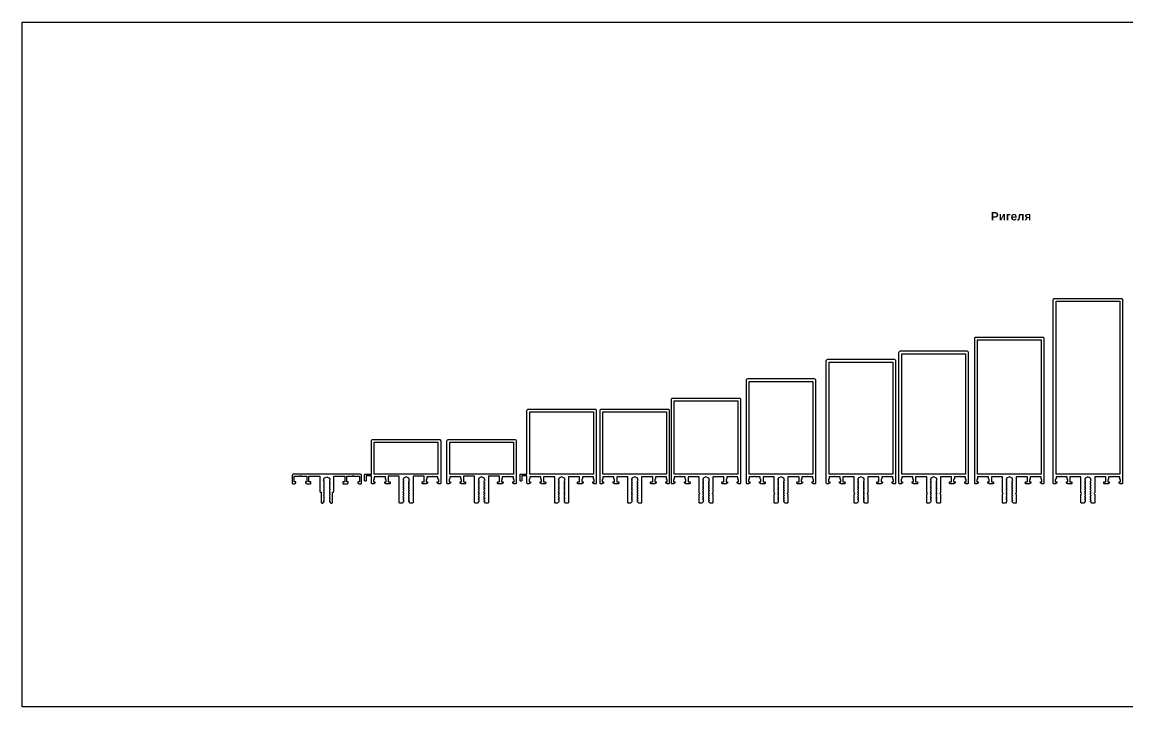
# Model space of a CAD drawing. Header units: millimetres. Extents: x 1744 to 18744, y -2272 to 2782.
# Drawn here: x 1744 to 2542, y 1779 to 2274 of the extents above; entities that cross this region are included whole.
import ezdxf

# ---------------------------------------------------------------- set-up
doc = ezdxf.new("R2010")
doc.units = ezdxf.units.MM
doc.layers.add('Текстовый', color=7, linetype='Continuous', lineweight=9)
doc.styles.add('Каталожный', font='isocpeur.ttf', dxfattribs={"height": 2.5})

# ---------------------------------------------------------------- blocks, each defined once
blk = doc.blocks.new('КП45453')
at = {"color": 217, "true_color": 0x93278f}
blk.add_lwpolyline([(-2.91, 0.09), (-2.09, 0.91, 0.198912), (-2, 1.12), (-2, 1.46, 0.284079), (-2.17, 1.73), (-2.5, 1.9), (-2.17, 2.07, 0.284079), (-2, 2.34), (-2, 3.26, 0.284079), (-2.17, 3.53), (-2.5, 3.7), (-2.17, 3.87, 0.284079), (-2, 4.14), (-2, 5.06, 0.284079), (-2.17, 5.33), (-2.5, 5.5), (-2.17, 5.67, 0.284079), (-2, 5.94), (-2, 6.86, 0.284079), (-2.17, 7.13), (-2.5, 7.3), (-2.17, 7.47, 0.284079), (-2, 7.74), (-2, 8.66, 0.284079), (-2.17, 8.93), (-2.5, 9.1), (-2.17, 9.27, 0.284079), (-2, 9.54), (-2, 10.46, 0.284079), (-2.17, 10.73), (-2.5, 10.9), (-2.17, 11.07, 0.284079), (-2, 11.34), (-2, 12.26, 0.284079), (-2.17, 12.53), (-2.5, 12.7), (-2.17, 12.87, 0.284079), (-2, 13.14), (-2, 14.06, 0.284079), (-2.17, 14.33), (-2.5, 14.5), (-2.17, 14.67, 0.284079), (-2, 14.94), (-2, 15.86, 0.284079), (-2.17, 16.13), (-2.5, 16.3), (-2, 18), (0, 19), (2, 18), (2, 17.64, 0.284079), (2.17, 17.37), (2.5, 17.2), (2.17, 17.03, 0.284079), (2, 16.76), (2, 15.84, 0.284079), (2.17, 15.57), (2.5, 15.4), (2.17, 15.23, 0.284079), (2, 14.96), (2, 14.04, 0.284079), (2.17, 13.77), (2.5, 13.6), (2.17, 13.43, 0.284079), (2, 13.16), (2, 12.24, 0.284079), (2.17, 11.97), (2.5, 11.8), (2.17, 11.63, 0.284079), (2, 11.36), (2, 10.44, 0.284079), (2.17, 10.17), (2.5, 10), (2.17, 9.83, 0.284079), (2, 9.56), (2, 8.64, 0.284079), (2.17, 8.37), (2.5, 8.2), (2.17, 8.03, 0.284079), (2, 7.76), (2, 6.84, 0.284079), (2.17, 6.57), (2.5, 6.4), (2.17, 6.23, 0.284079), (2, 5.96), (2, 5.04, 0.284079), (2.17, 4.77), (2.5, 4.6), (2.17, 4.43, 0.284079), (2, 4.16), (2, 3.24, 0.284079), (2.17, 2.97), (2.5, 2.8), (2.17, 2.63, 0.284079), (2, 2.36), (2, 1.12, 0.198912), (2.09, 0.91), (2.91, 0.09, 0.198912), (3.12, 0), (3.5, 0, 0.414214), (4, 0.5), (4, 8), (4.7, 8, 0.414214), (5, 8.3), (5, 19.5), (13, 19.5), (13, 15.5), (12, 15.5, 0.414214), (11.5, 15), (11.5, 14.5, 0.414214), (12, 14), (14.43, 14, 0.116434), (14.56, 14.03), (15.33, 14.42, 0.284079), (15.5, 14.69), (15.5, 15.2, 0.414214), (15.2, 15.5), (14.5, 15.5), (14.5, 19.5), (18.56, 19.5, 0.284079), (18.83, 19.67), (19, 20), (19.17, 19.67, 0.284079), (19.44, 19.5), (23.5, 19.5), (23.5, 15.5), (22.8, 15.5, 0.414214), (22.5, 15.2), (22.5, 14.69, 0.284079), (22.67, 14.42), (23.44, 14.03, 0.116434), (23.57, 14), (24.5, 14, 0.414214), (25, 14.5), (25, 20, 0.414214), (24, 21), (-24, 21, 0.414214), (-25, 20), (-25, 14.5, 0.414214), (-24.5, 14), (-23.57, 14, 0.116434), (-23.44, 14.03), (-22.67, 14.42, 0.284079), (-22.5, 14.69), (-22.5, 15.2, 0.414214), (-22.8, 15.5), (-23.5, 15.5), (-23.5, 19.5), (-19.44, 19.5, 0.284079), (-19.17, 19.67), (-19, 20), (-18.83, 19.67, 0.284079), (-18.56, 19.5), (-14.5, 19.5), (-14.5, 15.5), (-15.2, 15.5, 0.414214), (-15.5, 15.2), (-15.5, 14.69, 0.284079), (-15.33, 14.42), (-14.56, 14.03, 0.116434), (-14.43, 14), (-12, 14, 0.414214), (-11.5, 14.5), (-11.5, 15, 0.414214), (-12, 15.5), (-13, 15.5), (-13, 19.5), (-5, 19.5), (-5, 8.3, 0.414214), (-4.7, 8), (-4, 8), (-4, 0.5, 0.414214), (-3.5, 0), (-3.12, 0, 0.198912)], format="xyb", close=True, dxfattribs=at)
blk = doc.blocks.new('КПС 372_кан')
at = {"color": 217, "true_color": 0x93278f}
blk.add_lwpolyline([(-28.8, 19.8), (-28.8, 16.3, -0.414214), (-29.1, 16), (-29.7, 16, -0.414214), (-30, 16.3), (-30, 20.5, -0.414214), (-29.5, 21), (-25, 21), (-25, 45, -0.414214), (-24, 46), (24, 46, -0.414214), (25, 45), (25, 14.5, -0.414214), (24.5, 14), (23.57, 14, -0.116434), (23.44, 14.03), (22.67, 14.42, -0.284079), (22.5, 14.69), (22.5, 15.2, -0.414214), (22.8, 15.5), (23.5, 15.5), (23.5, 17), (23.09, 17.41, -0.198912), (23, 17.62), (23, 19), (19.44, 19, -0.284079), (19.17, 19.17), (19, 19.5), (18.83, 19.17, -0.284079), (18.56, 19), (15, 19), (15, 17.62, -0.198912), (14.91, 17.41), (14.5, 17), (14.5, 15.5), (15.2, 15.5, -0.414214), (15.5, 15.2), (15.5, 14.69, -0.284079), (15.33, 14.42), (14.56, 14.03, -0.116434), (14.43, 14), (12, 14, -0.414214), (11.5, 14.5), (11.5, 15, -0.414214), (12, 15.5), (13, 15.5), (13, 19.5), (5, 19.5), (5, 0.5, -0.414214), (4.5, 0), (3.12, 0, -0.198912), (2.91, 0.09), (2.09, 0.91, -0.198912), (2, 1.12), (2, 1.46, -0.284079), (2.17, 1.73), (2.5, 1.9), (2.17, 2.07, -0.284079), (2, 2.34), (2, 3.26, -0.284079), (2.17, 3.53), (2.5, 3.7), (2.17, 3.87, -0.284079), (2, 4.14), (2, 5.06, -0.284079), (2.17, 5.33), (2.5, 5.5), (2.17, 5.67, -0.284079), (2, 5.94), (2, 6.86, -0.284079), (2.17, 7.13), (2.5, 7.3), (2.17, 7.47, -0.284079), (2, 7.74), (2, 8.66, -0.284079), (2.17, 8.93), (2.5, 9.1), (2.17, 9.27, -0.284079), (2, 9.54), (2, 10.46, -0.284079), (2.17, 10.73), (2.5, 10.9), (2.17, 11.07, -0.284079), (2, 11.34), (2, 12.26, -0.284079), (2.17, 12.53), (2.5, 12.7), (2.17, 12.87, -0.284079), (2, 13.14), (2, 14.06, -0.284079), (2.17, 14.33), (2.5, 14.5), (2.17, 14.67, -0.284079), (2, 14.94), (2, 15.86, -0.284079), (2.17, 16.13), (2.5, 16.3), (2, 18), (0, 19), (-2, 18), (-2, 17.64, -0.284079), (-2.17, 17.37), (-2.5, 17.2), (-2.17, 17.03, -0.284079), (-2, 16.76), (-2, 15.84, -0.284079), (-2.17, 15.57), (-2.5, 15.4), (-2.17, 15.23, -0.284079), (-2, 14.96), (-2, 14.04, -0.284079), (-2.17, 13.77), (-2.5, 13.6), (-2.17, 13.43, -0.284079), (-2, 13.16), (-2, 12.24, -0.284079), (-2.17, 11.97), (-2.5, 11.8), (-2.17, 11.63, -0.284079), (-2, 11.36), (-2, 10.44, -0.284079), (-2.17, 10.17), (-2.5, 10), (-2.17, 9.83, -0.284079), (-2, 9.56), (-2, 8.64, -0.284079), (-2.17, 8.37), (-2.5, 8.2), (-2.17, 8.03, -0.284079), (-2, 7.76), (-2, 6.84, -0.284079), (-2.17, 6.57), (-2.5, 6.4), (-2.17, 6.23, -0.284079), (-2, 5.96), (-2, 5.04, -0.284079), (-2.17, 4.77), (-2.5, 4.6), (-2.17, 4.43, -0.284079), (-2, 4.16), (-2, 3.24, -0.284079), (-2.17, 2.97), (-2.5, 2.8), (-2.17, 2.63, -0.284079), (-2, 2.36), (-2, 1.12, -0.198912), (-2.09, 0.91), (-2.91, 0.09, -0.198912), (-3.12, 0), (-4.5, 0, -0.414214), (-5, 0.5), (-5, 19.5), (-13, 19.5), (-13, 15.5), (-12, 15.5, -0.414214), (-11.5, 15), (-11.5, 14.5, -0.414214), (-12, 14), (-14.43, 14, -0.116434), (-14.56, 14.03), (-15.33, 14.42, -0.284079), (-15.5, 14.69), (-15.5, 15.2, -0.414214), (-15.2, 15.5), (-14.5, 15.5), (-14.5, 17), (-14.91, 17.41, -0.198912), (-15, 17.62), (-15, 19), (-18.56, 19, -0.284079), (-18.83, 19.17), (-19, 19.5), (-19.17, 19.17, -0.284079), (-19.44, 19), (-23, 19), (-23, 17.62, -0.198912), (-23.09, 17.41), (-23.5, 17), (-23.5, 15.5), (-22.8, 15.5, -0.414214), (-22.5, 15.2), (-22.5, 14.69, -0.284079), (-22.67, 14.42), (-23.44, 14.03, -0.116434), (-23.57, 14), (-24.5, 14, -0.414214), (-25, 14.5), (-25, 19.8)], format="xyb", close=True, dxfattribs=at)
blk.add_lwpolyline([(-23, 21), (-23, 44), (23, 44), (23, 21)], close=True, dxfattribs=at)
blk = doc.blocks.new('КП45371')
at = {"color": 217, "true_color": 0x93278f}
blk.add_lwpolyline([(5, 19.5), (5, 0.5, -0.414214), (4.5, 0), (3.12, 0, -0.198912), (2.91, 0.09), (2.09, 0.91, -0.198912), (2, 1.12), (2, 1.46, -0.284079), (2.17, 1.73), (2.5, 1.9), (2.17, 2.07, -0.284079), (2, 2.34), (2, 3.26, -0.284079), (2.17, 3.53), (2.5, 3.7), (2.17, 3.87, -0.284079), (2, 4.14), (2, 5.06, -0.284079), (2.17, 5.33), (2.5, 5.5), (2.17, 5.67, -0.284079), (2, 5.94), (2, 6.86, -0.284079), (2.17, 7.13), (2.5, 7.3), (2.17, 7.47, -0.284079), (2, 7.74), (2, 8.66, -0.284079), (2.17, 8.93), (2.5, 9.1), (2.17, 9.27, -0.284079), (2, 9.54), (2, 10.46, -0.284079), (2.17, 10.73), (2.5, 10.9), (2.17, 11.07, -0.284079), (2, 11.34), (2, 12.26, -0.284079), (2.17, 12.53), (2.5, 12.7), (2.17, 12.87, -0.284079), (2, 13.14), (2, 14.06, -0.284079), (2.17, 14.33), (2.5, 14.5), (2.17, 14.67, -0.284079), (2, 14.94), (2, 15.86, -0.284079), (2.17, 16.13), (2.5, 16.3), (2, 18), (0, 19), (-2, 18), (-2, 17.64, -0.284079), (-2.17, 17.37), (-2.5, 17.2), (-2.17, 17.03, -0.284079), (-2, 16.76), (-2, 15.84, -0.284079), (-2.17, 15.57), (-2.5, 15.4), (-2.17, 15.23, -0.284079), (-2, 14.96), (-2, 14.04, -0.284079), (-2.17, 13.77), (-2.5, 13.6), (-2.17, 13.43, -0.284079), (-2, 13.16), (-2, 12.24, -0.284079), (-2.17, 11.97), (-2.5, 11.8), (-2.17, 11.63, -0.284079), (-2, 11.36), (-2, 10.44, -0.284079), (-2.17, 10.17), (-2.5, 10), (-2.17, 9.83, -0.284079), (-2, 9.56), (-2, 8.64, -0.284079), (-2.17, 8.37), (-2.5, 8.2), (-2.17, 8.03, -0.284079), (-2, 7.76), (-2, 6.84, -0.284079), (-2.17, 6.57), (-2.5, 6.4), (-2.17, 6.23, -0.284079), (-2, 5.96), (-2, 5.04, -0.284079), (-2.17, 4.77), (-2.5, 4.6), (-2.17, 4.43, -0.284079), (-2, 4.16), (-2, 3.24, -0.284079), (-2.17, 2.97), (-2.5, 2.8), (-2.17, 2.63, -0.284079), (-2, 2.36), (-2, 1.12, -0.198912), (-2.09, 0.91), (-2.91, 0.09, -0.198912), (-3.12, 0), (-4.5, 0, -0.414214), (-5, 0.5), (-5, 19.5), (-13, 19.5), (-13, 15.5), (-12, 15.5, -0.414214), (-11.5, 15), (-11.5, 14.5, -0.414214), (-12, 14), (-14.43, 14, -0.116434), (-14.56, 14.03), (-15.33, 14.42, -0.284079), (-15.5, 14.69), (-15.5, 15.2, -0.414214), (-15.2, 15.5), (-14.5, 15.5), (-14.5, 17), (-14.91, 17.41, -0.198912), (-15, 17.62), (-15, 19), (-18.56, 19, -0.284079), (-18.83, 19.17), (-19, 19.5), (-19.17, 19.17, -0.284079), (-19.44, 19), (-23, 19), (-23, 17.62, -0.198912), (-23.09, 17.41), (-23.5, 17), (-23.5, 15.5), (-22.8, 15.5, -0.414214), (-22.5, 15.2), (-22.5, 14.69, -0.284079), (-22.67, 14.42), (-23.44, 14.03, -0.116434), (-23.57, 14), (-24.5, 14, -0.414214), (-25, 14.5), (-25, 45, -0.414214), (-24, 46), (24, 46, -0.414214), (25, 45), (25, 14.5, -0.414214), (24.5, 14), (23.57, 14, -0.116434), (23.44, 14.03), (22.67, 14.42, -0.284079), (22.5, 14.69), (22.5, 15.2, -0.414214), (22.8, 15.5), (23.5, 15.5), (23.5, 17), (23.09, 17.41, -0.198912), (23, 17.62), (23, 19), (19.44, 19, -0.284079), (19.17, 19.17), (19, 19.5), (18.83, 19.17, -0.284079), (18.56, 19), (15, 19), (15, 17.62, -0.198912), (14.91, 17.41), (14.5, 17), (14.5, 15.5), (15.2, 15.5, -0.414214), (15.5, 15.2), (15.5, 14.69, -0.284079), (15.33, 14.42), (14.56, 14.03, -0.116434), (14.43, 14), (12, 14, -0.414214), (11.5, 14.5), (11.5, 15, -0.414214), (12, 15.5), (13, 15.5), (13, 19.5)], format="xyb", close=True, dxfattribs=at)
blk.add_lwpolyline([(-23, 21), (-23, 44), (23, 44), (23, 21)], close=True, dxfattribs=at)
blk = doc.blocks.new('КПС 371_кан')
at = {"color": 217, "true_color": 0x93278f}
blk.add_lwpolyline([(24.5, 14), (23.57, 14, -0.116434), (23.44, 14.03), (22.67, 14.42, -0.284079), (22.5, 14.69), (22.5, 15.2, -0.414214), (22.8, 15.5), (23.5, 15.5), (23.5, 17), (23.09, 17.41, -0.198912), (23, 17.62), (23, 19), (19.44, 19, -0.284079), (19.17, 19.17), (19, 19.5), (18.83, 19.17, -0.284079), (18.56, 19), (15, 19), (15, 17.62, -0.198912), (14.91, 17.41), (14.5, 17), (14.5, 15.5), (15.2, 15.5, -0.414214), (15.5, 15.2), (15.5, 14.69, -0.284079), (15.33, 14.42), (14.56, 14.03, -0.116434), (14.43, 14), (12, 14, -0.414214), (11.5, 14.5), (11.5, 15, -0.414214), (12, 15.5), (13, 15.5), (13, 19), (5, 19), (5, 0.5, -0.414214), (4.5, 0), (3.12, 0, -0.198912), (2.91, 0.09), (2.09, 0.91, -0.198912), (2, 1.12), (2, 1.46, -0.284079), (2.17, 1.73), (2.5, 1.9), (2.17, 2.07, -0.284079), (2, 2.34), (2, 3.26, -0.284079), (2.17, 3.53), (2.5, 3.7), (2.17, 3.87, -0.284079), (2, 4.14), (2, 5.06, -0.284079), (2.17, 5.33), (2.5, 5.5), (2.17, 5.67, -0.284079), (2, 5.94), (2, 6.86, -0.284079), (2.17, 7.13), (2.5, 7.3), (2.17, 7.47, -0.284079), (2, 7.74), (2, 8.66, -0.284079), (2.17, 8.93), (2.5, 9.1), (2.17, 9.27, -0.284079), (2, 9.54), (2, 10.46, -0.284079), (2.17, 10.73), (2.5, 10.9), (2.17, 11.07, -0.284079), (2, 11.34), (2, 12.26, -0.284079), (2.17, 12.53), (2.5, 12.7), (2.17, 12.87, -0.284079), (2, 13.14), (2, 14.06, -0.284079), (2.17, 14.33), (2.5, 14.5), (2.17, 14.67, -0.284079), (2, 14.94), (2, 15.86, -0.284079), (2.17, 16.13), (2.5, 16.3), (2, 18), (0, 19), (-2, 18), (-2, 17.64, -0.284079), (-2.17, 17.37), (-2.5, 17.2), (-2.17, 17.03, -0.284079), (-2, 16.76), (-2, 15.84, -0.284079), (-2.17, 15.57), (-2.5, 15.4), (-2.17, 15.23, -0.284079), (-2, 14.96), (-2, 14.04, -0.284079), (-2.17, 13.77), (-2.5, 13.6), (-2.17, 13.43, -0.284079), (-2, 13.16), (-2, 12.24, -0.284079), (-2.17, 11.97), (-2.5, 11.8), (-2.17, 11.63, -0.284079), (-2, 11.36), (-2, 10.44, -0.284079), (-2.17, 10.17), (-2.5, 10), (-2.17, 9.83, -0.284079), (-2, 9.56), (-2, 8.64, -0.284079), (-2.17, 8.37), (-2.5, 8.2), (-2.17, 8.03, -0.284079), (-2, 7.76), (-2, 6.84, -0.284079), (-2.17, 6.57), (-2.5, 6.4), (-2.17, 6.23, -0.284079), (-2, 5.96), (-2, 5.04, -0.284079), (-2.17, 4.77), (-2.5, 4.6), (-2.17, 4.43, -0.284079), (-2, 4.16), (-2, 3.24, -0.284079), (-2.17, 2.97), (-2.5, 2.8), (-2.17, 2.63, -0.284079), (-2, 2.36), (-2, 1.12, -0.198912), (-2.09, 0.91), (-2.91, 0.09, -0.198912), (-3.12, 0), (-4.5, 0, -0.414214), (-5, 0.5), (-5, 19), (-13, 19), (-13, 15.5), (-12, 15.5, -0.414214), (-11.5, 15), (-11.5, 14.5, -0.414214), (-12, 14), (-14.43, 14, -0.116434), (-14.56, 14.03), (-15.33, 14.42, -0.284079), (-15.5, 14.69), (-15.5, 15.2, -0.414214), (-15.2, 15.5), (-14.5, 15.5), (-14.5, 17), (-14.91, 17.41, -0.198912), (-15, 17.62), (-15, 19), (-18.56, 19, -0.284079), (-18.83, 19.17), (-19, 19.5), (-19.17, 19.17, -0.284079), (-19.44, 19), (-23, 19), (-23, 17.62, -0.198912), (-23.09, 17.41), (-23.5, 17), (-23.5, 15.5), (-22.8, 15.5, -0.414214), (-22.5, 15.2), (-22.5, 14.69, -0.284079), (-22.67, 14.42), (-23.44, 14.03, -0.116434), (-23.57, 14), (-24.5, 14, -0.414214), (-25, 14.5), (-25, 19.8), (-28.8, 19.8), (-28.8, 16.3, -0.414214), (-29.1, 16), (-29.7, 16, -0.414214), (-30, 16.3), (-30, 20.5, -0.414214), (-29.5, 21), (-25, 21), (-25, 67, -0.414214), (-24, 68), (24, 68, -0.414214), (25, 67), (25, 14.5, -0.414214)], format="xyb", close=True, dxfattribs=at)
blk.add_lwpolyline([(-23, 21), (-23, 66), (23, 66), (23, 21)], close=True, dxfattribs=at)
blk = doc.blocks.new('КП45369')
at = {"color": 217, "true_color": 0x93278f}
blk.add_lwpolyline([(5, 19), (5, 0.5, -0.414214), (4.5, 0), (3.12, 0, -0.198912), (2.91, 0.09), (2.09, 0.91, -0.198912), (2, 1.12), (2, 1.46, -0.284079), (2.17, 1.73), (2.5, 1.9), (2.17, 2.07, -0.284079), (2, 2.34), (2, 3.26, -0.284079), (2.17, 3.53), (2.5, 3.7), (2.17, 3.87, -0.284079), (2, 4.14), (2, 5.06, -0.284079), (2.17, 5.33), (2.5, 5.5), (2.17, 5.67, -0.284079), (2, 5.94), (2, 6.86, -0.284079), (2.17, 7.13), (2.5, 7.3), (2.17, 7.47, -0.284079), (2, 7.74), (2, 8.66, -0.284079), (2.17, 8.93), (2.5, 9.1), (2.17, 9.27, -0.284079), (2, 9.54), (2, 10.46, -0.284079), (2.17, 10.73), (2.5, 10.9), (2.17, 11.07, -0.284079), (2, 11.34), (2, 12.26, -0.284079), (2.17, 12.53), (2.5, 12.7), (2.17, 12.87, -0.284079), (2, 13.14), (2, 14.06, -0.284079), (2.17, 14.33), (2.5, 14.5), (2.17, 14.67, -0.284079), (2, 14.94), (2, 15.86, -0.284079), (2.17, 16.13), (2.5, 16.3), (2, 18), (0, 19), (-2, 18), (-2, 17.64, -0.284079), (-2.17, 17.37), (-2.5, 17.2), (-2.17, 17.03, -0.284079), (-2, 16.76), (-2, 15.84, -0.284079), (-2.17, 15.57), (-2.5, 15.4), (-2.17, 15.23, -0.284079), (-2, 14.96), (-2, 14.04, -0.284079), (-2.17, 13.77), (-2.5, 13.6), (-2.17, 13.43, -0.284079), (-2, 13.16), (-2, 12.24, -0.284079), (-2.17, 11.97), (-2.5, 11.8), (-2.17, 11.63, -0.284079), (-2, 11.36), (-2, 10.44, -0.284079), (-2.17, 10.17), (-2.5, 10), (-2.17, 9.83, -0.284079), (-2, 9.56), (-2, 8.64, -0.284079), (-2.17, 8.37), (-2.5, 8.2), (-2.17, 8.03, -0.284079), (-2, 7.76), (-2, 6.84, -0.284079), (-2.17, 6.57), (-2.5, 6.4), (-2.17, 6.23, -0.284079), (-2, 5.96), (-2, 5.04, -0.284079), (-2.17, 4.77), (-2.5, 4.6), (-2.17, 4.43, -0.284079), (-2, 4.16), (-2, 3.24, -0.284079), (-2.17, 2.97), (-2.5, 2.8), (-2.17, 2.63, -0.284079), (-2, 2.36), (-2, 1.12, -0.198912), (-2.09, 0.91), (-2.91, 0.09, -0.198912), (-3.12, 0), (-4.5, 0, -0.414214), (-5, 0.5), (-5, 19), (-13, 19), (-13, 15.5), (-12, 15.5, -0.414214), (-11.5, 15), (-11.5, 14.5, -0.414214), (-12, 14), (-14.43, 14, -0.116434), (-14.56, 14.03), (-15.33, 14.42, -0.284079), (-15.5, 14.69), (-15.5, 15.2, -0.414214), (-15.2, 15.5), (-14.5, 15.5), (-14.5, 17), (-14.91, 17.41, -0.198912), (-15, 17.62), (-15, 19), (-18.56, 19, -0.284079), (-18.83, 19.17), (-19, 19.5), (-19.17, 19.17, -0.284079), (-19.44, 19), (-23, 19), (-23, 17.62, -0.198912), (-23.09, 17.41), (-23.5, 17), (-23.5, 15.5), (-22.8, 15.5, -0.414214), (-22.5, 15.2), (-22.5, 14.69, -0.284079), (-22.67, 14.42), (-23.44, 14.03, -0.116434), (-23.57, 14), (-24.5, 14, -0.414214), (-25, 14.5), (-25, 67, -0.414214), (-24, 68), (24, 68, -0.414214), (25, 67), (25, 14.5, -0.414214), (24.5, 14), (23.57, 14, -0.116434), (23.44, 14.03), (22.67, 14.42, -0.284079), (22.5, 14.69), (22.5, 15.2, -0.414214), (22.8, 15.5), (23.5, 15.5), (23.5, 17), (23.09, 17.41, -0.198912), (23, 17.62), (23, 19), (19.44, 19, -0.284079), (19.17, 19.17), (19, 19.5), (18.83, 19.17, -0.284079), (18.56, 19), (15, 19), (15, 17.62, -0.198912), (14.91, 17.41), (14.5, 17), (14.5, 15.5), (15.2, 15.5, -0.414214), (15.5, 15.2), (15.5, 14.69, -0.284079), (15.33, 14.42), (14.56, 14.03, -0.116434), (14.43, 14), (12, 14, -0.414214), (11.5, 14.5), (11.5, 15, -0.414214), (12, 15.5), (13, 15.5), (13, 19)], format="xyb", close=True, dxfattribs=at)
blk.add_lwpolyline([(-23, 21), (-23, 66), (23, 66), (23, 21)], close=True, dxfattribs=at)
blk = doc.blocks.new('КПС 344')
at = {"color": 217, "true_color": 0x93278f}
blk.add_lwpolyline([(22.5, 14.69), (22.5, 15.2, -0.414214), (22.8, 15.5), (23.5, 15.5), (23.5, 17), (23.09, 17.41, -0.198912), (23, 17.62), (23, 19), (19.62, 19, -0.198912), (19.41, 19.09), (19, 19.5), (18.59, 19.09, -0.198912), (18.38, 19), (15, 19), (15, 17.62, -0.198912), (14.91, 17.41), (14.5, 17), (14.5, 15.5), (15.2, 15.5, -0.414214), (15.5, 15.2), (15.5, 14.69, -0.284079), (15.33, 14.42), (14.56, 14.03, -0.116434), (14.43, 14), (12, 14, -0.414214), (11.5, 14.5), (11.5, 15, -0.414214), (12, 15.5), (13, 15.5), (13, 19), (5, 19), (5, 7.62, -0.198912), (4.91, 7.41), (4.5, 7), (4.91, 6.59, -0.198912), (5, 6.38), (5, 0.5, -0.414214), (4.5, 0), (3.12, 0, -0.198912), (2.91, 0.09), (2.09, 0.91, -0.198912), (2, 1.12), (2, 1.46, -0.284079), (2.17, 1.73), (2.5, 1.9), (2.17, 2.07, -0.284079), (2, 2.34), (2, 3.26, -0.284079), (2.17, 3.53), (2.5, 3.7), (2.17, 3.87, -0.284079), (2, 4.14), (2, 5.06, -0.284079), (2.17, 5.33), (2.5, 5.5), (2.17, 5.67, -0.284079), (2, 5.94), (2, 6.86, -0.284079), (2.17, 7.13), (2.5, 7.3), (2.17, 7.47, -0.284079), (2, 7.74), (2, 8.66, -0.284079), (2.17, 8.93), (2.5, 9.1), (2.17, 9.27, -0.284079), (2, 9.54), (2, 10.46, -0.284079), (2.17, 10.73), (2.5, 10.9), (2.17, 11.07, -0.284079), (2, 11.34), (2, 12.26, -0.284079), (2.17, 12.53), (2.5, 12.7), (2.17, 12.87, -0.284079), (2, 13.14), (2, 14.06, -0.284079), (2.17, 14.33), (2.5, 14.5), (2.17, 14.67, -0.284079), (2, 14.94), (2, 15.86, -0.284079), (2.17, 16.13), (2.5, 16.3), (2, 18), (0, 19), (-2, 18), (-2, 17.64, -0.284079), (-2.17, 17.37), (-2.5, 17.2), (-2.17, 17.03, -0.284079), (-2, 16.76), (-2, 15.84, -0.284079), (-2.17, 15.57), (-2.5, 15.4), (-2.17, 15.23, -0.284079), (-2, 14.96), (-2, 14.04, -0.284079), (-2.17, 13.77), (-2.5, 13.6), (-2.17, 13.43, -0.284079), (-2, 13.16), (-2, 12.24, -0.284079), (-2.17, 11.97), (-2.5, 11.8), (-2.17, 11.63, -0.284079), (-2, 11.36), (-2, 10.44, -0.284079), (-2.17, 10.17), (-2.5, 10), (-2.17, 9.83, -0.284079), (-2, 9.56), (-2, 8.64, -0.284079), (-2.17, 8.37), (-2.5, 8.2), (-2.17, 8.03, -0.284079), (-2, 7.76), (-2, 6.84, -0.284079), (-2.17, 6.57), (-2.5, 6.4), (-2.17, 6.23, -0.284079), (-2, 5.96), (-2, 5.04, -0.284079), (-2.17, 4.77), (-2.5, 4.6), (-2.17, 4.43, -0.284079), (-2, 4.16), (-2, 3.24, -0.284079), (-2.17, 2.97), (-2.5, 2.8), (-2.17, 2.63, -0.284079), (-2, 2.36), (-2, 1.12, -0.198912), (-2.09, 0.91), (-2.91, 0.09, -0.198912), (-3.12, 0), (-4.5, 0, -0.414214), (-5, 0.5), (-5, 6.38, -0.198912), (-4.91, 6.59), (-4.5, 7), (-4.91, 7.41, -0.198912), (-5, 7.62), (-5, 19), (-13, 19), (-13, 15.5), (-12, 15.5, -0.414214), (-11.5, 15), (-11.5, 14.5, -0.414214), (-12, 14), (-14.43, 14, -0.116434), (-14.56, 14.03), (-15.33, 14.42, -0.284079), (-15.5, 14.69), (-15.5, 15.2, -0.414214), (-15.2, 15.5), (-14.5, 15.5), (-14.5, 17), (-14.91, 17.41, -0.198912), (-15, 17.62), (-15, 19), (-18.38, 19, -0.198912), (-18.59, 19.09), (-19, 19.5), (-19.41, 19.09, -0.198912), (-19.62, 19), (-23, 19), (-23, 17.62, -0.198912), (-23.09, 17.41), (-23.5, 17), (-23.5, 15.5), (-22.8, 15.5, -0.414214), (-22.5, 15.2), (-22.5, 14.69, -0.284079), (-22.67, 14.42), (-23.44, 14.03, -0.116434), (-23.57, 14), (-24.5, 14, -0.414214), (-25, 14.5), (-25, 147, -0.414214), (-24, 148), (24, 148, -0.414214), (25, 147), (25, 14.5, -0.414214), (24.5, 14), (23.57, 14, -0.116434), (23.44, 14.03), (22.67, 14.42, -0.284079)], format="xyb", close=True, dxfattribs=at)
blk.add_lwpolyline([(-23, 21), (-23, 146), (23, 146), (23, 21)], close=True, dxfattribs=at)
blk = doc.blocks.new('КП45550')
at = {"color": 217, "true_color": 0x93278f}
blk.add_lwpolyline([(-5, 6.38, -0.198912), (-4.91, 6.59), (-4.5, 7), (-4.91, 7.41, -0.198912), (-5, 7.62), (-5, 19), (-13, 19), (-13, 15.5), (-12, 15.5, -0.414214), (-11.5, 15), (-11.5, 14.5, -0.414214), (-12, 14), (-14.43, 14, -0.116434), (-14.56, 14.03), (-15.33, 14.42, -0.284079), (-15.5, 14.69), (-15.5, 15.2, -0.414214), (-15.2, 15.5), (-14.5, 15.5), (-14.5, 17), (-14.91, 17.41, -0.198912), (-15, 17.62), (-15, 19), (-18.56, 19, -0.284079), (-18.83, 19.17), (-19, 19.5), (-19.17, 19.17, -0.284079), (-19.44, 19), (-23, 19), (-23, 17.62, -0.198912), (-23.09, 17.41), (-23.5, 17), (-23.5, 15.5), (-22.8, 15.5, -0.414214), (-22.5, 15.2), (-22.5, 14.69, -0.284079), (-22.67, 14.42), (-23.44, 14.03, -0.116434), (-23.57, 14), (-24.5, 14, -0.414214), (-25, 14.5), (-25, 119, -0.414214), (-24, 120), (24, 120, -0.414214), (25, 119), (25, 14.5, -0.414214), (24.5, 14), (23.57, 14, -0.116434), (23.44, 14.03), (22.67, 14.42, -0.284079), (22.5, 14.69), (22.5, 15.2, -0.414214), (22.8, 15.5), (23.5, 15.5), (23.5, 17), (23.09, 17.41, -0.198912), (23, 17.62), (23, 19), (19.44, 19, -0.284079), (19.17, 19.17), (19, 19.5), (18.83, 19.17, -0.284079), (18.56, 19), (15, 19), (15, 17.62, -0.198912), (14.91, 17.41), (14.5, 17), (14.5, 15.5), (15.2, 15.5, -0.414214), (15.5, 15.2), (15.5, 14.69, -0.284079), (15.33, 14.42), (14.56, 14.03, -0.116434), (14.43, 14), (12, 14, -0.414214), (11.5, 14.5), (11.5, 15, -0.414214), (12, 15.5), (13, 15.5), (13, 19), (5, 19), (5, 7.62, -0.198912), (4.91, 7.41), (4.5, 7), (4.91, 6.59, -0.198912), (5, 6.38), (5, 0.5, -0.414214), (4.5, 0), (3.12, 0, -0.198912), (2.91, 0.09), (2.09, 0.91, -0.198912), (2, 1.12), (2, 1.46, -0.284079), (2.17, 1.73), (2.5, 1.9), (2.17, 2.07, -0.284079), (2, 2.34), (2, 3.26, -0.284079), (2.17, 3.53), (2.5, 3.7), (2.17, 3.87, -0.284079), (2, 4.14), (2, 5.06, -0.284079), (2.17, 5.33), (2.5, 5.5), (2.17, 5.67, -0.284079), (2, 5.94), (2, 6.86, -0.284079), (2.17, 7.13), (2.5, 7.3), (2.17, 7.47, -0.284079), (2, 7.74), (2, 8.66, -0.284079), (2.17, 8.93), (2.5, 9.1), (2.17, 9.27, -0.284079), (2, 9.54), (2, 10.46, -0.284079), (2.17, 10.73), (2.5, 10.9), (2.17, 11.07, -0.284079), (2, 11.34), (2, 12.26, -0.284079), (2.17, 12.53), (2.5, 12.7), (2.17, 12.87, -0.284079), (2, 13.14), (2, 14.06, -0.284079), (2.17, 14.33), (2.5, 14.5), (2.17, 14.67, -0.284079), (2, 14.94), (2, 15.86, -0.284079), (2.17, 16.13), (2.5, 16.3), (2, 18), (0, 19), (-2, 18), (-2, 17.64, -0.284079), (-2.17, 17.37), (-2.5, 17.2), (-2.17, 17.03, -0.284079), (-2, 16.76), (-2, 15.84, -0.284079), (-2.17, 15.57), (-2.5, 15.4), (-2.17, 15.23, -0.284079), (-2, 14.96), (-2, 14.04, -0.284079), (-2.17, 13.77), (-2.5, 13.6), (-2.17, 13.43, -0.284079), (-2, 13.16), (-2, 12.24, -0.284079), (-2.17, 11.97), (-2.5, 11.8), (-2.17, 11.63, -0.284079), (-2, 11.36), (-2, 10.44, -0.284079), (-2.17, 10.17), (-2.5, 10), (-2.17, 9.83, -0.284079), (-2, 9.56), (-2, 8.64, -0.284079), (-2.17, 8.37), (-2.5, 8.2), (-2.17, 8.03, -0.284079), (-2, 7.76), (-2, 6.84, -0.284079), (-2.17, 6.57), (-2.5, 6.4), (-2.17, 6.23, -0.284079), (-2, 5.96), (-2, 5.04, -0.284079), (-2.17, 4.77), (-2.5, 4.6), (-2.17, 4.43, -0.284079), (-2, 4.16), (-2, 3.24, -0.284079), (-2.17, 2.97), (-2.5, 2.8), (-2.17, 2.63, -0.284079), (-2, 2.36), (-2, 1.12, -0.198912), (-2.09, 0.91), (-2.91, 0.09, -0.198912), (-3.12, 0), (-4.5, 0, -0.414214), (-5, 0.5)], format="xyb", close=True, dxfattribs=at)
blk.add_lwpolyline([(23, 21), (-23, 21), (-23, 118), (23, 118)], close=True, dxfattribs=at)
blk = doc.blocks.new('КПС 1163')
at = {"color": 217, "true_color": 0x93278f}
blk.add_lwpolyline([(22.5, 14.69), (22.5, 15.2, -0.414214), (22.8, 15.5), (23.5, 15.5), (23.5, 17), (23.09, 17.41, -0.198912), (23, 17.62), (23, 19), (19.62, 19, -0.198912), (19.41, 19.09), (19, 19.5), (18.59, 19.09, -0.198912), (18.38, 19), (15, 19), (15, 17.62, -0.198912), (14.91, 17.41), (14.5, 17), (14.5, 15.5), (15.2, 15.5, -0.414214), (15.5, 15.2), (15.5, 14.69, -0.284079), (15.33, 14.42), (14.56, 14.03, -0.116434), (14.43, 14), (12, 14, -0.414214), (11.5, 14.5), (11.5, 15, -0.414214), (12, 15.5), (13, 15.5), (13, 19), (5, 19), (5, 7.62, -0.198912), (4.91, 7.41), (4.5, 7), (4.91, 6.59, -0.198912), (5, 6.38), (5, 0.5, -0.414214), (4.5, 0), (3.12, 0, -0.198912), (2.91, 0.09), (2.09, 0.91, -0.198912), (2, 1.12), (2, 1.46, -0.284079), (2.17, 1.73), (2.5, 1.9), (2.17, 2.07, -0.284079), (2, 2.34), (2, 3.26, -0.284079), (2.17, 3.53), (2.5, 3.7), (2.17, 3.87, -0.284079), (2, 4.14), (2, 5.06, -0.284079), (2.17, 5.33), (2.5, 5.5), (2.17, 5.67, -0.284079), (2, 5.94), (2, 6.86, -0.284079), (2.17, 7.13), (2.5, 7.3), (2.17, 7.47, -0.284079), (2, 7.74), (2, 8.66, -0.284079), (2.17, 8.93), (2.5, 9.1), (2.17, 9.27, -0.284079), (2, 9.54), (2, 10.46, -0.284079), (2.17, 10.73), (2.5, 10.9), (2.17, 11.07, -0.284079), (2, 11.34), (2, 12.26, -0.284079), (2.17, 12.53), (2.5, 12.7), (2.17, 12.87, -0.284079), (2, 13.14), (2, 14.06, -0.284079), (2.17, 14.33), (2.5, 14.5), (2.17, 14.67, -0.284079), (2, 14.94), (2, 15.86, -0.284079), (2.17, 16.13), (2.5, 16.3), (2, 18), (0, 19), (-2, 18), (-2, 17.64, -0.284079), (-2.17, 17.37), (-2.5, 17.2), (-2.17, 17.03, -0.284079), (-2, 16.76), (-2, 15.84, -0.284079), (-2.17, 15.57), (-2.5, 15.4), (-2.17, 15.23, -0.284079), (-2, 14.96), (-2, 14.04, -0.284079), (-2.17, 13.77), (-2.5, 13.6), (-2.17, 13.43, -0.284079), (-2, 13.16), (-2, 12.24, -0.284079), (-2.17, 11.97), (-2.5, 11.8), (-2.17, 11.63, -0.284079), (-2, 11.36), (-2, 10.44, -0.284079), (-2.17, 10.17), (-2.5, 10), (-2.17, 9.83, -0.284079), (-2, 9.56), (-2, 8.64, -0.284079), (-2.17, 8.37), (-2.5, 8.2), (-2.17, 8.03, -0.284079), (-2, 7.76), (-2, 6.84, -0.284079), (-2.17, 6.57), (-2.5, 6.4), (-2.17, 6.23, -0.284079), (-2, 5.96), (-2, 5.04, -0.284079), (-2.17, 4.77), (-2.5, 4.6), (-2.17, 4.43, -0.284079), (-2, 4.16), (-2, 3.24, -0.284079), (-2.17, 2.97), (-2.5, 2.8), (-2.17, 2.63, -0.284079), (-2, 2.36), (-2, 1.12, -0.198912), (-2.09, 0.91), (-2.91, 0.09, -0.198912), (-3.12, 0), (-4.5, 0, -0.414214), (-5, 0.5), (-5, 6.38, -0.198912), (-4.91, 6.59), (-4.5, 7), (-4.91, 7.41, -0.198912), (-5, 7.62), (-5, 19), (-13, 19), (-13, 15.5), (-12, 15.5, -0.414214), (-11.5, 15), (-11.5, 14.5, -0.414214), (-12, 14), (-14.43, 14, -0.116434), (-14.56, 14.03), (-15.33, 14.42, -0.284079), (-15.5, 14.69), (-15.5, 15.2, -0.414214), (-15.2, 15.5), (-14.5, 15.5), (-14.5, 17), (-14.91, 17.41, -0.198912), (-15, 17.62), (-15, 19), (-18.38, 19, -0.198912), (-18.59, 19.09), (-19, 19.5), (-19.41, 19.09, -0.198912), (-19.62, 19), (-23, 19), (-23, 17.62, -0.198912), (-23.09, 17.41), (-23.5, 17), (-23.5, 15.5), (-22.8, 15.5, -0.414214), (-22.5, 15.2), (-22.5, 14.69, -0.284079), (-22.67, 14.42), (-23.44, 14.03, -0.116434), (-23.57, 14), (-24.5, 14, -0.414214), (-25, 14.5), (-25, 109, -0.414214), (-24, 110), (24, 110, -0.414214), (25, 109), (25, 14.5, -0.414214), (24.5, 14), (23.57, 14, -0.116434), (23.44, 14.03), (22.67, 14.42, -0.284079)], format="xyb", close=True, dxfattribs=at)
blk.add_lwpolyline([(23, 108), (23, 21), (-23, 21), (-23, 108)], close=True, dxfattribs=at)
blk = doc.blocks.new('КПС 818')
at = {"color": 217, "true_color": 0x93278f}
blk.add_lwpolyline([(22.5, 14.69), (22.5, 15.2, -0.414214), (22.8, 15.5), (23.5, 15.5), (23.5, 17), (23.09, 17.41, -0.198912), (23, 17.62), (23, 19), (19.62, 19, -0.198912), (19.41, 19.09), (19, 19.5), (18.59, 19.09, -0.198912), (18.38, 19), (15, 19), (15, 17.62, -0.198912), (14.91, 17.41), (14.5, 17), (14.5, 15.5), (15.2, 15.5, -0.414214), (15.5, 15.2), (15.5, 14.69, -0.284079), (15.33, 14.42), (14.56, 14.03, -0.116434), (14.43, 14), (12, 14, -0.414214), (11.5, 14.5), (11.5, 15, -0.414214), (12, 15.5), (13, 15.5), (13, 19), (5, 19), (5, 7.62, -0.198912), (4.91, 7.41), (4.5, 7), (4.91, 6.59, -0.198912), (5, 6.38), (5, 0.5, -0.414214), (4.5, 0), (3.12, 0, -0.198912), (2.91, 0.09), (2.09, 0.91, -0.198912), (2, 1.12), (2, 1.46, -0.284079), (2.17, 1.73), (2.5, 1.9), (2.17, 2.07, -0.284079), (2, 2.34), (2, 3.26, -0.284079), (2.17, 3.53), (2.5, 3.7), (2.17, 3.87, -0.284079), (2, 4.14), (2, 5.06, -0.284079), (2.17, 5.33), (2.5, 5.5), (2.17, 5.67, -0.284079), (2, 5.94), (2, 6.86, -0.284079), (2.17, 7.13), (2.5, 7.3), (2.17, 7.47, -0.284079), (2, 7.74), (2, 8.66, -0.284079), (2.17, 8.93), (2.5, 9.1), (2.17, 9.27, -0.284079), (2, 9.54), (2, 10.46, -0.284079), (2.17, 10.73), (2.5, 10.9), (2.17, 11.07, -0.284079), (2, 11.34), (2, 12.26, -0.284079), (2.17, 12.53), (2.5, 12.7), (2.17, 12.87, -0.284079), (2, 13.14), (2, 14.06, -0.284079), (2.17, 14.33), (2.5, 14.5), (2.17, 14.67, -0.284079), (2, 14.94), (2, 15.86, -0.284079), (2.17, 16.13), (2.5, 16.3), (2, 18), (0, 19), (-2, 18), (-2, 17.64, -0.284079), (-2.17, 17.37), (-2.5, 17.2), (-2.17, 17.03, -0.284079), (-2, 16.76), (-2, 15.84, -0.284079), (-2.17, 15.57), (-2.5, 15.4), (-2.17, 15.23, -0.284079), (-2, 14.96), (-2, 14.04, -0.284079), (-2.17, 13.77), (-2.5, 13.6), (-2.17, 13.43, -0.284079), (-2, 13.16), (-2, 12.24, -0.284079), (-2.17, 11.97), (-2.5, 11.8), (-2.17, 11.63, -0.284079), (-2, 11.36), (-2, 10.44, -0.284079), (-2.17, 10.17), (-2.5, 10), (-2.17, 9.83, -0.284079), (-2, 9.56), (-2, 8.64, -0.284079), (-2.17, 8.37), (-2.5, 8.2), (-2.17, 8.03, -0.284079), (-2, 7.76), (-2, 6.84, -0.284079), (-2.17, 6.57), (-2.5, 6.4), (-2.17, 6.23, -0.284079), (-2, 5.96), (-2, 5.04, -0.284079), (-2.17, 4.77), (-2.5, 4.6), (-2.17, 4.43, -0.284079), (-2, 4.16), (-2, 3.24, -0.284079), (-2.17, 2.97), (-2.5, 2.8), (-2.17, 2.63, -0.284079), (-2, 2.36), (-2, 1.12, -0.198912), (-2.09, 0.91), (-2.91, 0.09, -0.198912), (-3.12, 0), (-4.5, 0, -0.414214), (-5, 0.5), (-5, 6.38, -0.198912), (-4.91, 6.59), (-4.5, 7), (-4.91, 7.41, -0.198912), (-5, 7.62), (-5, 19), (-13, 19), (-13, 15.5), (-12, 15.5, -0.414214), (-11.5, 15), (-11.5, 14.5, -0.414214), (-12, 14), (-14.43, 14, -0.116434), (-14.56, 14.03), (-15.33, 14.42, -0.284079), (-15.5, 14.69), (-15.5, 15.2, -0.414214), (-15.2, 15.5), (-14.5, 15.5), (-14.5, 17), (-14.91, 17.41, -0.198912), (-15, 17.62), (-15, 19), (-18.38, 19, -0.198912), (-18.59, 19.09), (-19, 19.5), (-19.41, 19.09, -0.198912), (-19.62, 19), (-23, 19), (-23, 17.62, -0.198912), (-23.09, 17.41), (-23.5, 17), (-23.5, 15.5), (-22.8, 15.5, -0.414214), (-22.5, 15.2), (-22.5, 14.69, -0.284079), (-22.67, 14.42), (-23.44, 14.03, -0.116434), (-23.57, 14), (-24.5, 14, -0.414214), (-25, 14.5), (-25, 103, -0.414214), (-24, 104), (24, 104, -0.414214), (25, 103), (25, 14.5, -0.414214), (24.5, 14), (23.57, 14, -0.116434), (23.44, 14.03), (22.67, 14.42, -0.284079)], format="xyb", close=True, dxfattribs=at)
blk.add_lwpolyline([(23, 102), (23, 21), (-23, 21), (-23, 102)], close=True, dxfattribs=at)
blk = doc.blocks.new('КПС 921')
at = {"color": 217, "true_color": 0x93278f}
blk.add_lwpolyline([(22.5, 14.69), (22.5, 15.2, -0.414214), (22.8, 15.5), (23.5, 15.5), (23.5, 17), (23.09, 17.41, -0.198912), (23, 17.62), (23, 19), (19.62, 19, -0.198912), (19.41, 19.09), (19, 19.5), (18.59, 19.09, -0.198912), (18.38, 19), (15, 19), (15, 17.62, -0.198912), (14.91, 17.41), (14.5, 17), (14.5, 15.5), (15.2, 15.5, -0.414214), (15.5, 15.2), (15.5, 14.69, -0.284079), (15.33, 14.42), (14.56, 14.03, -0.116434), (14.43, 14), (12, 14, -0.414214), (11.5, 14.5), (11.5, 15, -0.414214), (12, 15.5), (13, 15.5), (13, 19), (5, 19), (5, 7.62, -0.198912), (4.91, 7.41), (4.5, 7), (4.91, 6.59, -0.198912), (5, 6.38), (5, 0.5, -0.414214), (4.5, 0), (3.12, 0, -0.198912), (2.91, 0.09), (2.09, 0.91, -0.198912), (2, 1.12), (2, 1.46, -0.284079), (2.17, 1.73), (2.5, 1.9), (2.17, 2.07, -0.284079), (2, 2.34), (2, 3.26, -0.284079), (2.17, 3.53), (2.5, 3.7), (2.17, 3.87, -0.284079), (2, 4.14), (2, 5.06, -0.284079), (2.17, 5.33), (2.5, 5.5), (2.17, 5.67, -0.284079), (2, 5.94), (2, 6.86, -0.284079), (2.17, 7.13), (2.5, 7.3), (2.17, 7.47, -0.284079), (2, 7.74), (2, 8.66, -0.284079), (2.17, 8.93), (2.5, 9.1), (2.17, 9.27, -0.284079), (2, 9.54), (2, 10.46, -0.284079), (2.17, 10.73), (2.5, 10.9), (2.17, 11.07, -0.284079), (2, 11.34), (2, 12.26, -0.284079), (2.17, 12.53), (2.5, 12.7), (2.17, 12.87, -0.284079), (2, 13.14), (2, 14.06, -0.284079), (2.17, 14.33), (2.5, 14.5), (2.17, 14.67, -0.284079), (2, 14.94), (2, 15.86, -0.284079), (2.17, 16.13), (2.5, 16.3), (2, 18), (0, 19), (-2, 18), (-2, 17.64, -0.284079), (-2.17, 17.37), (-2.5, 17.2), (-2.17, 17.03, -0.284079), (-2, 16.76), (-2, 15.84, -0.284079), (-2.17, 15.57), (-2.5, 15.4), (-2.17, 15.23, -0.284079), (-2, 14.96), (-2, 14.04, -0.284079), (-2.17, 13.77), (-2.5, 13.6), (-2.17, 13.43, -0.284079), (-2, 13.16), (-2, 12.24, -0.284079), (-2.17, 11.97), (-2.5, 11.8), (-2.17, 11.63, -0.284079), (-2, 11.36), (-2, 10.44, -0.284079), (-2.17, 10.17), (-2.5, 10), (-2.17, 9.83, -0.284079), (-2, 9.56), (-2, 8.64, -0.284079), (-2.17, 8.37), (-2.5, 8.2), (-2.17, 8.03, -0.284079), (-2, 7.76), (-2, 6.84, -0.284079), (-2.17, 6.57), (-2.5, 6.4), (-2.17, 6.23, -0.284079), (-2, 5.96), (-2, 5.04, -0.284079), (-2.17, 4.77), (-2.5, 4.6), (-2.17, 4.43, -0.284079), (-2, 4.16), (-2, 3.24, -0.284079), (-2.17, 2.97), (-2.5, 2.8), (-2.17, 2.63, -0.284079), (-2, 2.36), (-2, 1.12, -0.198912), (-2.09, 0.91), (-2.91, 0.09, -0.198912), (-3.12, 0), (-4.5, 0, -0.414214), (-5, 0.5), (-5, 6.38, -0.198912), (-4.91, 6.59), (-4.5, 7), (-4.91, 7.41, -0.198912), (-5, 7.62), (-5, 19), (-13, 19), (-13, 15.5), (-12, 15.5, -0.414214), (-11.5, 15), (-11.5, 14.5, -0.414214), (-12, 14), (-14.43, 14, -0.116434), (-14.56, 14.03), (-15.33, 14.42, -0.284079), (-15.5, 14.69), (-15.5, 15.2, -0.414214), (-15.2, 15.5), (-14.5, 15.5), (-14.5, 17), (-14.91, 17.41, -0.198912), (-15, 17.62), (-15, 19), (-18.38, 19, -0.198912), (-18.59, 19.09), (-19, 19.5), (-19.41, 19.09, -0.198912), (-19.62, 19), (-23, 19), (-23, 17.62, -0.198912), (-23.09, 17.41), (-23.5, 17), (-23.5, 15.5), (-22.8, 15.5, -0.414214), (-22.5, 15.2), (-22.5, 14.69, -0.284079), (-22.67, 14.42), (-23.44, 14.03, -0.116434), (-23.57, 14), (-24.5, 14, -0.414214), (-25, 14.5), (-25, 89, -0.414214), (-24, 90), (24, 90, -0.414214), (25, 89), (25, 14.5, -0.414214), (24.5, 14), (23.57, 14, -0.116434), (23.44, 14.03), (22.67, 14.42, -0.284079)], format="xyb", close=True, dxfattribs=at)
blk.add_lwpolyline([(23, 88), (23, 21), (-23, 21), (-23, 88)], close=True, dxfattribs=at)
blk = doc.blocks.new('КПС 998')
at = {"color": 217, "true_color": 0x93278f}
blk.add_lwpolyline([(22.5, 14.69), (22.5, 15.2, -0.414214), (22.8, 15.5), (23.5, 15.5), (23.5, 17), (23.09, 17.41, -0.198912), (23, 17.62), (23, 19), (19.62, 19, -0.198912), (19.41, 19.09), (19, 19.5), (18.59, 19.09, -0.198912), (18.38, 19), (15, 19), (15, 17.62, -0.198912), (14.91, 17.41), (14.5, 17), (14.5, 15.5), (15.2, 15.5, -0.414214), (15.5, 15.2), (15.5, 14.69, -0.284079), (15.33, 14.42), (14.56, 14.03, -0.116434), (14.43, 14), (12, 14, -0.414214), (11.5, 14.5), (11.5, 15, -0.414214), (12, 15.5), (13, 15.5), (13, 19), (5, 19), (5, 7.62, -0.198912), (4.91, 7.41), (4.5, 7), (4.91, 6.59, -0.198912), (5, 6.38), (5, 0.5, -0.414214), (4.5, 0), (3.12, 0, -0.198912), (2.91, 0.09), (2.09, 0.91, -0.198912), (2, 1.12), (2, 1.46, -0.284079), (2.17, 1.73), (2.5, 1.9), (2.17, 2.07, -0.284079), (2, 2.34), (2, 3.26, -0.284079), (2.17, 3.53), (2.5, 3.7), (2.17, 3.87, -0.284079), (2, 4.14), (2, 5.06, -0.284079), (2.17, 5.33), (2.5, 5.5), (2.17, 5.67, -0.284079), (2, 5.94), (2, 6.86, -0.284079), (2.17, 7.13), (2.5, 7.3), (2.17, 7.47, -0.284079), (2, 7.74), (2, 8.66, -0.284079), (2.17, 8.93), (2.5, 9.1), (2.17, 9.27, -0.284079), (2, 9.54), (2, 10.46, -0.284079), (2.17, 10.73), (2.5, 10.9), (2.17, 11.07, -0.284079), (2, 11.34), (2, 12.26, -0.284079), (2.17, 12.53), (2.5, 12.7), (2.17, 12.87, -0.284079), (2, 13.14), (2, 14.06, -0.284079), (2.17, 14.33), (2.5, 14.5), (2.17, 14.67, -0.284079), (2, 14.94), (2, 15.86, -0.284079), (2.17, 16.13), (2.5, 16.3), (2, 18), (0, 19), (-2, 18), (-2, 17.64, -0.284079), (-2.17, 17.37), (-2.5, 17.2), (-2.17, 17.03, -0.284079), (-2, 16.76), (-2, 15.84, -0.284079), (-2.17, 15.57), (-2.5, 15.4), (-2.17, 15.23, -0.284079), (-2, 14.96), (-2, 14.04, -0.284079), (-2.17, 13.77), (-2.5, 13.6), (-2.17, 13.43, -0.284079), (-2, 13.16), (-2, 12.24, -0.284079), (-2.17, 11.97), (-2.5, 11.8), (-2.17, 11.63, -0.284079), (-2, 11.36), (-2, 10.44, -0.284079), (-2.17, 10.17), (-2.5, 10), (-2.17, 9.83, -0.284079), (-2, 9.56), (-2, 8.64, -0.284079), (-2.17, 8.37), (-2.5, 8.2), (-2.17, 8.03, -0.284079), (-2, 7.76), (-2, 6.84, -0.284079), (-2.17, 6.57), (-2.5, 6.4), (-2.17, 6.23, -0.284079), (-2, 5.96), (-2, 5.04, -0.284079), (-2.17, 4.77), (-2.5, 4.6), (-2.17, 4.43, -0.284079), (-2, 4.16), (-2, 3.24, -0.284079), (-2.17, 2.97), (-2.5, 2.8), (-2.17, 2.63, -0.284079), (-2, 2.36), (-2, 1.12, -0.198912), (-2.09, 0.91), (-2.91, 0.09, -0.198912), (-3.12, 0), (-4.5, 0, -0.414214), (-5, 0.5), (-5, 6.38, -0.198912), (-4.91, 6.59), (-4.5, 7), (-4.91, 7.41, -0.198912), (-5, 7.62), (-5, 19), (-13, 19), (-13, 15.5), (-12, 15.5, -0.414214), (-11.5, 15), (-11.5, 14.5, -0.414214), (-12, 14), (-14.43, 14, -0.116434), (-14.56, 14.03), (-15.33, 14.42, -0.284079), (-15.5, 14.69), (-15.5, 15.2, -0.414214), (-15.2, 15.5), (-14.5, 15.5), (-14.5, 17), (-14.91, 17.41, -0.198912), (-15, 17.62), (-15, 19), (-18.38, 19, -0.198912), (-18.59, 19.09), (-19, 19.5), (-19.41, 19.09, -0.198912), (-19.62, 19), (-23, 19), (-23, 17.62, -0.198912), (-23.09, 17.41), (-23.5, 17), (-23.5, 15.5), (-22.8, 15.5, -0.414214), (-22.5, 15.2), (-22.5, 14.69, -0.284079), (-22.67, 14.42), (-23.44, 14.03, -0.116434), (-23.57, 14), (-24.5, 14, -0.414214), (-25, 14.5), (-25, 75, -0.414214), (-24, 76), (24, 76, -0.414214), (25, 75), (25, 14.5, -0.414214), (24.5, 14), (23.57, 14, -0.116434), (23.44, 14.03), (22.67, 14.42, -0.284079)], format="xyb", close=True, dxfattribs=at)
blk.add_lwpolyline([(23, 74), (23, 21), (-23, 21), (-23, 74)], close=True, dxfattribs=at)

msp = doc.modelspace()

# ---------------------------------------------------------------- linework, layer by layer
msp.add_lwpolyline([(3225.02, 1778.785), (1743.527, 1778.785), (1743.527, 2273.75), (3225.02, 2273.75)], close=True)

# ---------------------------------------------------------------- block references
for name, p in [('КПС 344', (2513.439, 1926.052)), ('КП45550', (2456.738, 1926.052)), ('КПС 818', (2349.504, 1926.052)), ('КПС 1163', (2401.994, 1926.052)), ('КПС 921', (2291.795, 1926.052)), ('КПС 998', (2237.578, 1926.052)), ('КПС 371_кан', (2133.265, 1926.052)), ('КП45369', (2186.056, 1926.052)), ('КПС 372_кан', (2020.954, 1926.052)), ('КП45371', (2075.431, 1926.052)), ('КП45453', (1963.676, 1926.052))]:
    msp.add_blockref(name, p)

# ---------------------------------------------------------------- texts
at = {"layer": 'Текстовый', "color": 2, "linetype": 'Continuous', "insert": (2323.687, 2136.4), "char_height": 6, "width": 268.63099, "attachment_point": 1, "style": 'Каталожный'}
msp.add_mtext('\\pxqc;{\\fArial|b1|i0|c204|p34;Ригеля}', dxfattribs=at)

doc.saveas('drawing.dxf')
